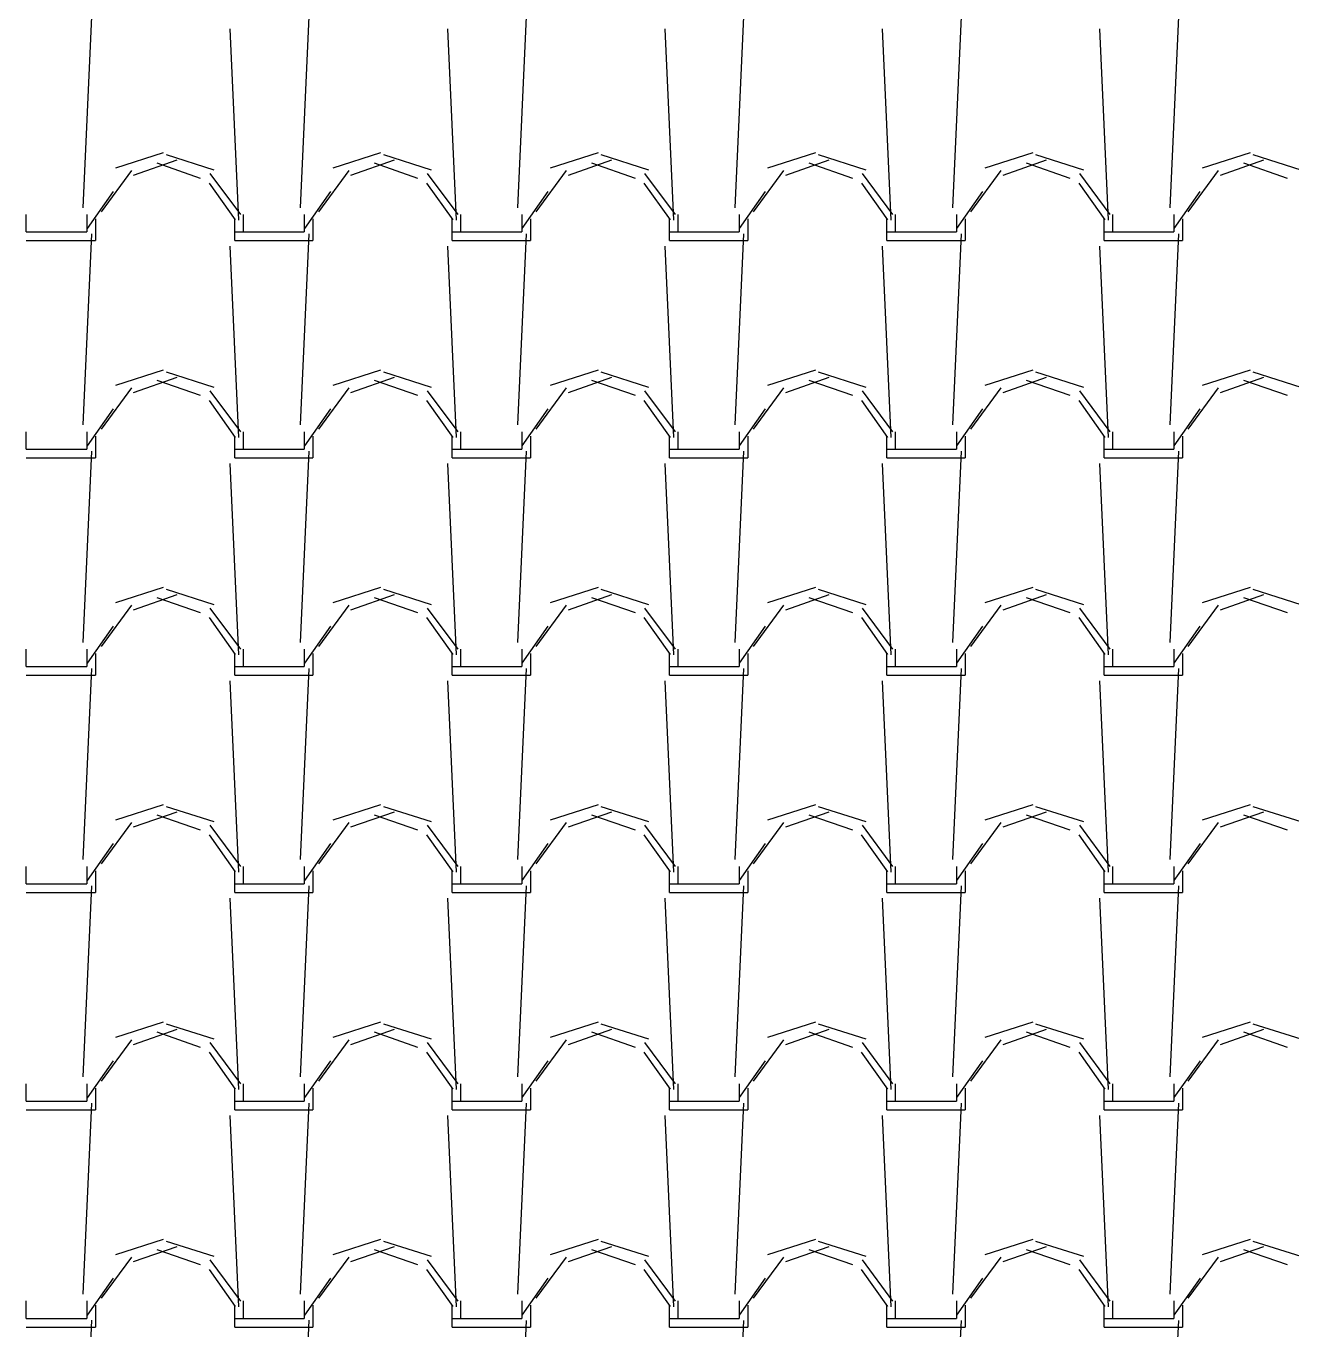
# Model space of a CAD drawing. Header units: millimetres. Extents: x 3923 to 4007, y 744 to 863.
# Drawn here: x 3938.086 to 3939.572, y 832.977 to 834.508 of the extents above; entities that cross this region are included whole.
import ezdxf

# ---------------------------------------------------------------- set-up
doc = ezdxf.new("R2010")
doc.units = ezdxf.units.MM
doc.layers.add('-HIDRO', color=8, linetype='Continuous')

msp = doc.modelspace()

# ---------------------------------------------------------------- linework, layer by layer
at = {"layer": '-HIDRO', "linetype": 'Continuous'}
for p, q in [((3938.1535, 834.2943), (3938.1637, 834.5189)), ((3938.4086, 834.2943), (3938.4188, 834.5189)), ((3938.6638, 834.2943), (3938.674, 834.5188)), ((3938.9189, 834.2943), (3938.9291, 834.5188)), ((3939.1741, 834.2943), (3939.1843, 834.5188)), ((3939.4292, 834.2943), (3939.4394, 834.5188)), ((3938.3363, 834.2797), (3938.3261, 834.5042)), ((3938.5915, 834.2797), (3938.5813, 834.5042)), ((3938.8466, 834.2797), (3938.8364, 834.5042)), ((3939.1018, 834.2797), (3939.0916, 834.5042)), ((3939.3569, 834.2797), (3939.3467, 834.5042)), ((3938.2475, 834.3586), (3938.1913, 834.3408)), ((3938.3073, 834.3385), (3938.2511, 834.3564)), ((3938.5026, 834.3586), (3938.4465, 834.3408)), ((3938.5624, 834.3385), (3938.5063, 834.3564)), ((3938.7578, 834.3586), (3938.7016, 834.3408)), ((3938.8176, 834.3385), (3938.7614, 834.3564)), ((3939.0129, 834.3586), (3938.9568, 834.3408)), ((3939.0727, 834.3385), (3939.0166, 834.3564)), ((3939.2681, 834.3586), (3939.2119, 834.3408)), ((3939.3279, 834.3385), (3939.2717, 834.3564)), ((3939.5232, 834.3586), (3939.4671, 834.3408)), ((3939.583, 834.3385), (3939.5269, 834.3564)), ((3938.2633, 834.3501), (3938.2123, 834.3322)), ((3938.2913, 834.3288), (3938.2402, 834.3467)), ((3938.5185, 834.3501), (3938.4674, 834.3322)), ((3938.5464, 834.3288), (3938.4954, 834.3467)), ((3938.7736, 834.3501), (3938.7226, 834.3322)), ((3938.8016, 834.3288), (3938.7505, 834.3467)), ((3939.0288, 834.3501), (3938.9777, 834.3322)), ((3939.0567, 834.3288), (3939.0057, 834.3467)), ((3939.2839, 834.3501), (3939.2329, 834.3322)), ((3939.3118, 834.3288), (3939.2608, 834.3467)), ((3939.5391, 834.3501), (3939.488, 834.3322)), ((3939.567, 834.3288), (3939.516, 834.3467)), ((3938.2101, 834.338), (3938.1744, 834.2895)), ((3938.3384, 834.2862), (3938.3026, 834.3346)), ((3938.4653, 834.338), (3938.4296, 834.2895)), ((3938.5935, 834.2862), (3938.5578, 834.3346)), ((3938.7204, 834.338), (3938.6847, 834.2895)), ((3938.8486, 834.2862), (3938.8129, 834.3346)), ((3938.9756, 834.338), (3938.9398, 834.2895)), ((3939.1038, 834.2862), (3939.0681, 834.3346)), ((3939.2307, 834.338), (3939.195, 834.2895)), ((3939.3589, 834.2862), (3939.3232, 834.3346)), ((3939.4859, 834.338), (3939.4501, 834.2895)), ((3938.1886, 834.3133), (3938.158, 834.2699)), ((3938.3324, 834.2799), (3938.3018, 834.3233)), ((3938.4437, 834.3133), (3938.4131, 834.2699)), ((3938.5876, 834.2799), (3938.5569, 834.3233)), ((3938.6989, 834.3133), (3938.6683, 834.2699)), ((3938.8427, 834.2799), (3938.8121, 834.3233)), ((3938.954, 834.3133), (3938.9234, 834.2699)), ((3939.0979, 834.2799), (3939.0673, 834.3233)), ((3939.2092, 834.3133), (3939.1786, 834.27)), ((3939.353, 834.2799), (3939.3224, 834.3233)), ((3939.4643, 834.3133), (3939.4337, 834.27)), ((3938.0864, 834.266), (3938.0864, 834.2864)), ((3938.1579, 834.2864), (3938.1579, 834.266)), ((3938.1681, 834.2813), (3938.1681, 834.2558)), ((3938.3314, 834.2558), (3938.3314, 834.2813)), ((3938.3416, 834.266), (3938.3416, 834.2864)), ((3938.413, 834.2864), (3938.413, 834.266)), ((3938.4232, 834.2813), (3938.4232, 834.2558)), ((3938.5865, 834.2558), (3938.5865, 834.2813)), ((3938.5967, 834.266), (3938.5967, 834.2864)), ((3938.6682, 834.2864), (3938.6682, 834.266)), ((3938.6784, 834.2813), (3938.6784, 834.2558)), ((3938.8417, 834.2558), (3938.8417, 834.2813)), ((3938.8519, 834.266), (3938.8519, 834.2864)), ((3938.9233, 834.2864), (3938.9233, 834.266)), ((3938.9335, 834.2813), (3938.9335, 834.2558)), ((3939.0968, 834.2558), (3939.0968, 834.2813)), ((3939.107, 834.266), (3939.107, 834.2864)), ((3939.1785, 834.2864), (3939.1785, 834.266)), ((3939.1887, 834.2813), (3939.1887, 834.2558)), ((3939.352, 834.2558), (3939.352, 834.2813)), ((3939.3622, 834.266), (3939.3622, 834.2864)), ((3939.4336, 834.2864), (3939.4336, 834.266)), ((3939.4438, 834.2813), (3939.4438, 834.2558)), ((3938.0864, 834.266), (3938.1579, 834.266)), ((3938.3314, 834.266), (3938.3416, 834.266)), ((3938.3416, 834.266), (3938.413, 834.266)), ((3938.5865, 834.266), (3938.5967, 834.266)), ((3938.5967, 834.266), (3938.6682, 834.266)), ((3938.8417, 834.266), (3938.8519, 834.266)), ((3938.8519, 834.266), (3938.9233, 834.266)), ((3939.0968, 834.266), (3939.107, 834.266)), ((3939.107, 834.266), (3939.1785, 834.266)), ((3939.352, 834.266), (3939.3622, 834.266)), ((3939.3622, 834.266), (3939.4336, 834.266)), ((3938.0864, 834.2558), (3938.1681, 834.2558)), ((3938.1535, 834.0392), (3938.1637, 834.2637)), ((3938.3363, 834.0245), (3938.3261, 834.2491)), ((3938.3314, 834.2558), (3938.3416, 834.2558)), ((3938.3416, 834.2558), (3938.4232, 834.2558)), ((3938.4086, 834.0392), (3938.4188, 834.2637)), ((3938.5915, 834.0245), (3938.5813, 834.2491)), ((3938.5865, 834.2558), (3938.5967, 834.2558)), ((3938.5967, 834.2558), (3938.6784, 834.2558)), ((3938.6638, 834.0392), (3938.674, 834.2637)), ((3938.8466, 834.0245), (3938.8364, 834.2491)), ((3938.8417, 834.2558), (3938.8519, 834.2558)), ((3938.8519, 834.2558), (3938.9335, 834.2558)), ((3938.9189, 834.0392), (3938.9291, 834.2637)), ((3939.1018, 834.0245), (3939.0916, 834.2491)), ((3939.0968, 834.2558), (3939.107, 834.2558)), ((3939.107, 834.2558), (3939.1887, 834.2558)), ((3939.1741, 834.0392), (3939.1843, 834.2637)), ((3939.3569, 834.0245), (3939.3467, 834.2491)), ((3939.352, 834.2558), (3939.3622, 834.2558)), ((3939.3622, 834.2558), (3939.4438, 834.2558)), ((3939.4292, 834.0392), (3939.4394, 834.2637)), ((3938.2475, 834.1035), (3938.1913, 834.0856)), ((3938.3073, 834.0834), (3938.2511, 834.1012)), ((3938.5026, 834.1035), (3938.4465, 834.0856)), ((3938.5624, 834.0834), (3938.5063, 834.1012)), ((3938.7578, 834.1035), (3938.7016, 834.0856)), ((3938.8176, 834.0834), (3938.7614, 834.1012)), ((3939.0129, 834.1035), (3938.9568, 834.0856)), ((3939.0727, 834.0834), (3939.0166, 834.1012)), ((3939.2681, 834.1035), (3939.2119, 834.0856)), ((3939.3279, 834.0834), (3939.2717, 834.1012)), ((3939.5232, 834.1035), (3939.4671, 834.0856)), ((3939.583, 834.0834), (3939.5269, 834.1012)), ((3938.2101, 834.0829), (3938.1744, 834.0344)), ((3938.2633, 834.0949), (3938.2123, 834.0771)), ((3938.2913, 834.0737), (3938.2402, 834.0915)), ((3938.4653, 834.0829), (3938.4296, 834.0344)), ((3938.5185, 834.0949), (3938.4674, 834.0771)), ((3938.5464, 834.0737), (3938.4954, 834.0915)), ((3938.7204, 834.0829), (3938.6847, 834.0344)), ((3938.7736, 834.0949), (3938.7226, 834.0771)), ((3938.8016, 834.0737), (3938.7505, 834.0915)), ((3938.9756, 834.0829), (3938.9398, 834.0344)), ((3939.0288, 834.0949), (3938.9777, 834.0771)), ((3939.0567, 834.0737), (3939.0057, 834.0915)), ((3939.2307, 834.0829), (3939.195, 834.0344)), ((3939.2839, 834.0949), (3939.2329, 834.0771)), ((3939.3119, 834.0737), (3939.2608, 834.0915)), ((3939.4859, 834.0829), (3939.4501, 834.0344)), ((3939.5391, 834.0949), (3939.488, 834.0771)), ((3939.567, 834.0737), (3939.516, 834.0915)), ((3938.3324, 834.0247), (3938.3018, 834.0681)), ((3938.3384, 834.031), (3938.3026, 834.0795)), ((3938.5876, 834.0247), (3938.5569, 834.0681)), ((3938.5935, 834.031), (3938.5578, 834.0795)), ((3938.8427, 834.0247), (3938.8121, 834.0681)), ((3938.8486, 834.031), (3938.8129, 834.0795)), ((3939.0979, 834.0247), (3939.0673, 834.0681)), ((3939.1038, 834.031), (3939.0681, 834.0795)), ((3939.353, 834.0247), (3939.3224, 834.0681)), ((3939.3589, 834.031), (3939.3232, 834.0795)), ((3938.1886, 834.0582), (3938.158, 834.0148)), ((3938.4437, 834.0582), (3938.4131, 834.0148)), ((3938.6989, 834.0582), (3938.6683, 834.0148)), ((3938.954, 834.0582), (3938.9234, 834.0148)), ((3939.2092, 834.0582), (3939.1786, 834.0148)), ((3939.4643, 834.0582), (3939.4337, 834.0148)), ((3938.0864, 834.0108), (3938.0864, 834.0313)), ((3938.1579, 834.0313), (3938.1579, 834.0108)), ((3938.1681, 834.0262), (3938.1681, 834.0006)), ((3938.3314, 834.0006), (3938.3314, 834.0262)), ((3938.3416, 834.0108), (3938.3416, 834.0313)), ((3938.413, 834.0313), (3938.413, 834.0108)), ((3938.4232, 834.0262), (3938.4232, 834.0006)), ((3938.5865, 834.0006), (3938.5865, 834.0262)), ((3938.5967, 834.0108), (3938.5967, 834.0313)), ((3938.6682, 834.0313), (3938.6682, 834.0108)), ((3938.6784, 834.0262), (3938.6784, 834.0006)), ((3938.8417, 834.0006), (3938.8417, 834.0262)), ((3938.8519, 834.0108), (3938.8519, 834.0313)), ((3938.9233, 834.0313), (3938.9233, 834.0108)), ((3938.9335, 834.0262), (3938.9335, 834.0006)), ((3939.0968, 834.0006), (3939.0968, 834.0262)), ((3939.107, 834.0108), (3939.107, 834.0313)), ((3939.1785, 834.0313), (3939.1785, 834.0108)), ((3939.1887, 834.0262), (3939.1887, 834.0006)), ((3939.352, 834.0006), (3939.352, 834.0262)), ((3939.3622, 834.0108), (3939.3622, 834.0313)), ((3939.4336, 834.0313), (3939.4336, 834.0108)), ((3939.4438, 834.0262), (3939.4438, 834.0006)), ((3938.0864, 834.0108), (3938.1579, 834.0108)), ((3938.1535, 833.784), (3938.1637, 834.0086)), ((3938.3314, 834.0108), (3938.3416, 834.0108)), ((3938.3416, 834.0108), (3938.413, 834.0108)), ((3938.4086, 833.784), (3938.4188, 834.0086)), ((3938.5865, 834.0108), (3938.5967, 834.0108)), ((3938.5967, 834.0108), (3938.6682, 834.0108)), ((3938.6638, 833.784), (3938.674, 834.0085)), ((3938.8417, 834.0108), (3938.8519, 834.0108)), ((3938.8519, 834.0108), (3938.9233, 834.0108)), ((3938.9189, 833.784), (3938.9291, 834.0085)), ((3939.0968, 834.0108), (3939.107, 834.0108)), ((3939.107, 834.0108), (3939.1785, 834.0108)), ((3939.1741, 833.784), (3939.1843, 834.0085)), ((3939.352, 834.0108), (3939.3622, 834.0108)), ((3939.3622, 834.0108), (3939.4336, 834.0108)), ((3939.4292, 833.784), (3939.4394, 834.0085)), ((3938.0864, 834.0006), (3938.1681, 834.0006)), ((3938.3363, 833.7694), (3938.3261, 833.9939)), ((3938.3314, 834.0006), (3938.3416, 834.0006)), ((3938.3416, 834.0006), (3938.4232, 834.0006)), ((3938.5915, 833.7694), (3938.5813, 833.9939)), ((3938.5865, 834.0006), (3938.5967, 834.0006)), ((3938.5967, 834.0006), (3938.6784, 834.0006)), ((3938.8466, 833.7694), (3938.8364, 833.9939)), ((3938.8417, 834.0006), (3938.8519, 834.0006)), ((3938.8519, 834.0006), (3938.9335, 834.0006)), ((3939.1018, 833.7694), (3939.0916, 833.9939)), ((3939.0968, 834.0006), (3939.107, 834.0006)), ((3939.107, 834.0006), (3939.1887, 834.0006)), ((3939.3569, 833.7694), (3939.3467, 833.9939)), ((3939.352, 834.0006), (3939.3622, 834.0006)), ((3939.3622, 834.0006), (3939.4438, 834.0006)), ((3938.2475, 833.8483), (3938.1913, 833.8305)), ((3938.2633, 833.8398), (3938.2123, 833.8219)), ((3938.2913, 833.8185), (3938.2402, 833.8364)), ((3938.3073, 833.8282), (3938.2511, 833.8461)), ((3938.5026, 833.8483), (3938.4465, 833.8305)), ((3938.5185, 833.8398), (3938.4674, 833.8219)), ((3938.5464, 833.8185), (3938.4954, 833.8364)), ((3938.5624, 833.8282), (3938.5063, 833.8461)), ((3938.7578, 833.8483), (3938.7016, 833.8305)), ((3938.7736, 833.8398), (3938.7226, 833.8219)), ((3938.8016, 833.8185), (3938.7505, 833.8364)), ((3938.8176, 833.8282), (3938.7614, 833.8461)), ((3939.0129, 833.8483), (3938.9568, 833.8305)), ((3939.0288, 833.8398), (3938.9777, 833.8219)), ((3939.0567, 833.8185), (3939.0057, 833.8364)), ((3939.0727, 833.8282), (3939.0166, 833.8461)), ((3939.2681, 833.8483), (3939.2119, 833.8305)), ((3939.2839, 833.8398), (3939.2329, 833.8219)), ((3939.3119, 833.8185), (3939.2608, 833.8364)), ((3939.3279, 833.8282), (3939.2717, 833.8461)), ((3939.5232, 833.8483), (3939.4671, 833.8305)), ((3939.5391, 833.8398), (3939.488, 833.8219)), ((3939.567, 833.8185), (3939.516, 833.8364)), ((3939.583, 833.8282), (3939.5269, 833.8461)), ((3938.2101, 833.8277), (3938.1744, 833.7792)), ((3938.3384, 833.7759), (3938.3026, 833.8243)), ((3938.4653, 833.8277), (3938.4295, 833.7792)), ((3938.5935, 833.7759), (3938.5578, 833.8243)), ((3938.7204, 833.8277), (3938.6847, 833.7792)), ((3938.8487, 833.7759), (3938.8129, 833.8243)), ((3938.9756, 833.8277), (3938.9398, 833.7792)), ((3939.1038, 833.7759), (3939.0681, 833.8243)), ((3939.2307, 833.8277), (3939.195, 833.7792)), ((3939.3589, 833.7759), (3939.3232, 833.8243)), ((3939.4859, 833.8277), (3939.4501, 833.7792)), ((3938.3324, 833.7696), (3938.3018, 833.813)), ((3938.5876, 833.7696), (3938.5569, 833.813)), ((3938.8427, 833.7696), (3938.8121, 833.813)), ((3939.0979, 833.7696), (3939.0673, 833.813)), ((3939.353, 833.7696), (3939.3224, 833.813)), ((3938.1886, 833.803), (3938.158, 833.7596)), ((3938.4437, 833.803), (3938.4131, 833.7596)), ((3938.6989, 833.803), (3938.6683, 833.7597)), ((3938.954, 833.803), (3938.9234, 833.7597)), ((3939.2092, 833.803), (3939.1786, 833.7597)), ((3939.4643, 833.803), (3939.4337, 833.7597)), ((3938.0864, 833.7557), (3938.0864, 833.7761)), ((3938.1579, 833.7761), (3938.1579, 833.7557)), ((3938.3416, 833.7557), (3938.3416, 833.7761)), ((3938.413, 833.7761), (3938.413, 833.7557)), ((3938.5967, 833.7557), (3938.5967, 833.7761)), ((3938.6682, 833.7761), (3938.6682, 833.7557)), ((3938.8519, 833.7557), (3938.8519, 833.7761)), ((3938.9233, 833.7761), (3938.9233, 833.7557)), ((3939.107, 833.7557), (3939.107, 833.7761)), ((3939.1785, 833.7761), (3939.1785, 833.7557)), ((3939.3622, 833.7557), (3939.3622, 833.7761)), ((3939.4336, 833.7761), (3939.4336, 833.7557)), ((3938.1681, 833.771), (3938.1681, 833.7455)), ((3938.3314, 833.7455), (3938.3314, 833.771)), ((3938.4232, 833.771), (3938.4232, 833.7455)), ((3938.5865, 833.7455), (3938.5865, 833.771)), ((3938.6784, 833.771), (3938.6784, 833.7455)), ((3938.8417, 833.7455), (3938.8417, 833.771)), ((3938.9335, 833.771), (3938.9335, 833.7455)), ((3939.0968, 833.7455), (3939.0968, 833.771)), ((3939.1887, 833.771), (3939.1887, 833.7455)), ((3939.352, 833.7455), (3939.352, 833.771)), ((3939.4438, 833.771), (3939.4438, 833.7455)), ((3938.0864, 833.7557), (3938.1579, 833.7557)), ((3938.0864, 833.7455), (3938.1681, 833.7455)), ((3938.1535, 833.5289), (3938.1637, 833.7534)), ((3938.3314, 833.7557), (3938.3416, 833.7557)), ((3938.3314, 833.7455), (3938.3416, 833.7455)), ((3938.3416, 833.7557), (3938.413, 833.7557)), ((3938.3416, 833.7455), (3938.4232, 833.7455)), ((3938.4086, 833.5289), (3938.4188, 833.7534)), ((3938.5865, 833.7557), (3938.5967, 833.7557)), ((3938.5865, 833.7455), (3938.5967, 833.7455)), ((3938.5967, 833.7557), (3938.6682, 833.7557)), ((3938.5967, 833.7455), (3938.6784, 833.7455)), ((3938.6638, 833.5289), (3938.674, 833.7534)), ((3938.8417, 833.7557), (3938.8519, 833.7557)), ((3938.8417, 833.7455), (3938.8519, 833.7455)), ((3938.8519, 833.7557), (3938.9233, 833.7557)), ((3938.8519, 833.7455), (3938.9335, 833.7455)), ((3938.9189, 833.5289), (3938.9291, 833.7534)), ((3939.0968, 833.7557), (3939.107, 833.7557)), ((3939.0968, 833.7455), (3939.107, 833.7455)), ((3939.107, 833.7557), (3939.1785, 833.7557)), ((3939.107, 833.7455), (3939.1887, 833.7455)), ((3939.1741, 833.5289), (3939.1843, 833.7534)), ((3939.352, 833.7557), (3939.3622, 833.7557)), ((3939.352, 833.7455), (3939.3622, 833.7455)), ((3939.3622, 833.7557), (3939.4336, 833.7557)), ((3939.3622, 833.7455), (3939.4438, 833.7455)), ((3939.4292, 833.5289), (3939.4394, 833.7534)), ((3938.3363, 833.5142), (3938.3261, 833.7388)), ((3938.5915, 833.5142), (3938.5813, 833.7388)), ((3938.8466, 833.5142), (3938.8364, 833.7388)), ((3939.1018, 833.5142), (3939.0916, 833.7388)), ((3939.3569, 833.5142), (3939.3467, 833.7388)), ((3938.2475, 833.5932), (3938.1913, 833.5753)), ((3938.3073, 833.5731), (3938.2511, 833.5909)), ((3938.5026, 833.5932), (3938.4465, 833.5753)), ((3938.5624, 833.5731), (3938.5063, 833.5909)), ((3938.7578, 833.5932), (3938.7016, 833.5753)), ((3938.8176, 833.5731), (3938.7614, 833.5909)), ((3939.0129, 833.5932), (3938.9568, 833.5753)), ((3939.0727, 833.5731), (3939.0166, 833.5909)), ((3939.2681, 833.5932), (3939.2119, 833.5753)), ((3939.3279, 833.5731), (3939.2717, 833.5909)), ((3939.5232, 833.5932), (3939.4671, 833.5753)), ((3939.583, 833.5731), (3939.5269, 833.5909)), ((3938.2633, 833.5846), (3938.2123, 833.5668)), ((3938.2913, 833.5634), (3938.2402, 833.5812)), ((3938.5185, 833.5846), (3938.4674, 833.5668)), ((3938.5464, 833.5634), (3938.4954, 833.5812)), ((3938.7736, 833.5846), (3938.7226, 833.5668)), ((3938.8016, 833.5634), (3938.7505, 833.5812)), ((3939.0288, 833.5846), (3938.9777, 833.5668)), ((3939.0567, 833.5634), (3939.0057, 833.5812)), ((3939.2839, 833.5846), (3939.2329, 833.5668)), ((3939.3119, 833.5634), (3939.2608, 833.5812)), ((3939.5391, 833.5846), (3939.488, 833.5668)), ((3939.567, 833.5634), (3939.516, 833.5812)), ((3938.2101, 833.5726), (3938.1744, 833.5241)), ((3938.3384, 833.5207), (3938.3026, 833.5692)), ((3938.4653, 833.5726), (3938.4295, 833.5241)), ((3938.5935, 833.5207), (3938.5578, 833.5692)), ((3938.7204, 833.5726), (3938.6847, 833.5241)), ((3938.8487, 833.5207), (3938.8129, 833.5692)), ((3938.9756, 833.5726), (3938.9398, 833.5241)), ((3939.1038, 833.5207), (3939.0681, 833.5692)), ((3939.2307, 833.5726), (3939.195, 833.5241)), ((3939.3589, 833.5207), (3939.3232, 833.5692)), ((3939.4859, 833.5726), (3939.4501, 833.5241)), ((3938.1886, 833.5479), (3938.158, 833.5045)), ((3938.3324, 833.5144), (3938.3018, 833.5578)), ((3938.4437, 833.5479), (3938.4131, 833.5045)), ((3938.5876, 833.5144), (3938.5569, 833.5578)), ((3938.6989, 833.5479), (3938.6683, 833.5045)), ((3938.8427, 833.5144), (3938.8121, 833.5578)), ((3938.954, 833.5479), (3938.9234, 833.5045)), ((3939.0979, 833.5144), (3939.0672, 833.5578)), ((3939.2092, 833.5479), (3939.1786, 833.5045)), ((3939.353, 833.5144), (3939.3224, 833.5578)), ((3939.4644, 833.5479), (3939.4337, 833.5045)), ((3938.0864, 833.5005), (3938.0864, 833.521)), ((3938.1579, 833.521), (3938.1579, 833.5005)), ((3938.1681, 833.5159), (3938.1681, 833.4903)), ((3938.3314, 833.4903), (3938.3314, 833.5159)), ((3938.3416, 833.5005), (3938.3416, 833.521)), ((3938.413, 833.521), (3938.413, 833.5005)), ((3938.4232, 833.5159), (3938.4232, 833.4903)), ((3938.5865, 833.4903), (3938.5865, 833.5159)), ((3938.5967, 833.5005), (3938.5967, 833.521)), ((3938.6682, 833.521), (3938.6682, 833.5005)), ((3938.6784, 833.5159), (3938.6784, 833.4903)), ((3938.8417, 833.4903), (3938.8417, 833.5159)), ((3938.8519, 833.5005), (3938.8519, 833.521)), ((3938.9233, 833.521), (3938.9233, 833.5005)), ((3938.9335, 833.5159), (3938.9335, 833.4903)), ((3939.0968, 833.4903), (3939.0968, 833.5159)), ((3939.107, 833.5005), (3939.107, 833.521)), ((3939.1785, 833.521), (3939.1785, 833.5005)), ((3939.1887, 833.5159), (3939.1887, 833.4903)), ((3939.352, 833.4903), (3939.352, 833.5159)), ((3939.3622, 833.5005), (3939.3622, 833.521)), ((3939.4336, 833.521), (3939.4336, 833.5005)), ((3939.4438, 833.5159), (3939.4438, 833.4903)), ((3938.0864, 833.5005), (3938.1579, 833.5005)), ((3938.3314, 833.5005), (3938.3416, 833.5005)), ((3938.3416, 833.5005), (3938.413, 833.5005)), ((3938.5865, 833.5005), (3938.5967, 833.5005)), ((3938.5967, 833.5005), (3938.6682, 833.5005)), ((3938.8417, 833.5005), (3938.8519, 833.5005)), ((3938.8519, 833.5005), (3938.9233, 833.5005)), ((3939.0968, 833.5005), (3939.107, 833.5005)), ((3939.107, 833.5005), (3939.1785, 833.5005)), ((3939.352, 833.5005), (3939.3622, 833.5005)), ((3939.3622, 833.5005), (3939.4336, 833.5005)), ((3938.0864, 833.4903), (3938.1681, 833.4903)), ((3938.1535, 833.2737), (3938.1637, 833.4983)), ((3938.3363, 833.2591), (3938.3261, 833.4836)), ((3938.3314, 833.4903), (3938.3416, 833.4903)), ((3938.3416, 833.4903), (3938.4232, 833.4903)), ((3938.4086, 833.2737), (3938.4188, 833.4983)), ((3938.5915, 833.2591), (3938.5813, 833.4836)), ((3938.5865, 833.4903), (3938.5967, 833.4903)), ((3938.5967, 833.4903), (3938.6784, 833.4903)), ((3938.6638, 833.2737), (3938.674, 833.4982)), ((3938.8466, 833.2591), (3938.8364, 833.4836)), ((3938.8417, 833.4903), (3938.8519, 833.4903)), ((3938.8519, 833.4903), (3938.9335, 833.4903)), ((3938.9189, 833.2737), (3938.9291, 833.4982)), ((3939.1018, 833.2591), (3939.0916, 833.4836)), ((3939.0968, 833.4903), (3939.107, 833.4903)), ((3939.107, 833.4903), (3939.1887, 833.4903)), ((3939.1741, 833.2737), (3939.1843, 833.4982)), ((3939.3569, 833.2591), (3939.3467, 833.4836)), ((3939.352, 833.4903), (3939.3622, 833.4903)), ((3939.3622, 833.4903), (3939.4438, 833.4903)), ((3939.4292, 833.2737), (3939.4394, 833.4982)), ((3938.2475, 833.338), (3938.1913, 833.3201)), ((3938.3073, 833.3179), (3938.2511, 833.3358)), ((3938.5026, 833.338), (3938.4465, 833.3201)), ((3938.5624, 833.3179), (3938.5063, 833.3358)), ((3938.7578, 833.338), (3938.7016, 833.3201)), ((3938.8176, 833.3179), (3938.7614, 833.3358)), ((3939.0129, 833.338), (3938.9568, 833.3201)), ((3939.0727, 833.3179), (3939.0166, 833.3358)), ((3939.2681, 833.338), (3939.2119, 833.3201)), ((3939.3279, 833.3179), (3939.2717, 833.3358)), ((3939.5232, 833.338), (3939.4671, 833.3201)), ((3939.583, 833.3179), (3939.5269, 833.3358)), ((3938.2101, 833.3174), (3938.1744, 833.2689)), ((3938.2633, 833.3295), (3938.2123, 833.3116)), ((3938.2913, 833.3082), (3938.2402, 833.3261)), ((3938.4653, 833.3174), (3938.4295, 833.2689)), ((3938.5185, 833.3295), (3938.4674, 833.3116)), ((3938.5464, 833.3082), (3938.4954, 833.3261)), ((3938.7204, 833.3174), (3938.6847, 833.2689)), ((3938.7736, 833.3295), (3938.7226, 833.3116)), ((3938.8016, 833.3082), (3938.7505, 833.3261)), ((3938.9756, 833.3174), (3938.9398, 833.2689)), ((3939.0288, 833.3295), (3938.9777, 833.3116)), ((3939.0567, 833.3082), (3939.0057, 833.3261)), ((3939.2307, 833.3174), (3939.195, 833.2689)), ((3939.2839, 833.3295), (3939.2329, 833.3116)), ((3939.3119, 833.3082), (3939.2608, 833.3261)), ((3939.4859, 833.3174), (3939.4501, 833.2689)), ((3939.5391, 833.3295), (3939.488, 833.3116)), ((3939.567, 833.3082), (3939.516, 833.3261)), ((3938.3324, 833.2593), (3938.3018, 833.3027)), ((3938.3384, 833.2656), (3938.3026, 833.314)), ((3938.5876, 833.2593), (3938.5569, 833.3027)), ((3938.5935, 833.2656), (3938.5578, 833.314)), ((3938.8427, 833.2593), (3938.8121, 833.3027)), ((3938.8487, 833.2656), (3938.8129, 833.314)), ((3939.0979, 833.2593), (3939.0672, 833.3027)), ((3939.1038, 833.2656), (3939.0681, 833.314)), ((3939.353, 833.2593), (3939.3224, 833.3027)), ((3939.359, 833.2656), (3939.3232, 833.314)), ((3938.1886, 833.2927), (3938.158, 833.2493)), ((3938.4437, 833.2927), (3938.4131, 833.2494)), ((3938.6989, 833.2927), (3938.6683, 833.2494)), ((3938.954, 833.2927), (3938.9234, 833.2494)), ((3939.2092, 833.2927), (3939.1786, 833.2494)), ((3939.4644, 833.2927), (3939.4337, 833.2494)), ((3938.0864, 833.2454), (3938.0864, 833.2658)), ((3938.1579, 833.2658), (3938.1579, 833.2454)), ((3938.1681, 833.2607), (3938.1681, 833.2352)), ((3938.3314, 833.2352), (3938.3314, 833.2607)), ((3938.3416, 833.2454), (3938.3416, 833.2658)), ((3938.413, 833.2658), (3938.413, 833.2454)), ((3938.4232, 833.2607), (3938.4232, 833.2352)), ((3938.5865, 833.2352), (3938.5865, 833.2607)), ((3938.5967, 833.2454), (3938.5967, 833.2658)), ((3938.6682, 833.2658), (3938.6682, 833.2454)), ((3938.6784, 833.2607), (3938.6784, 833.2352)), ((3938.8417, 833.2352), (3938.8417, 833.2607)), ((3938.8519, 833.2454), (3938.8519, 833.2658)), ((3938.9233, 833.2658), (3938.9233, 833.2454)), ((3938.9335, 833.2607), (3938.9335, 833.2352)), ((3939.0968, 833.2352), (3939.0968, 833.2607)), ((3939.107, 833.2454), (3939.107, 833.2658)), ((3939.1785, 833.2658), (3939.1785, 833.2454)), ((3939.1887, 833.2607), (3939.1887, 833.2352)), ((3939.352, 833.2352), (3939.352, 833.2607)), ((3939.3622, 833.2454), (3939.3622, 833.2658)), ((3939.4336, 833.2658), (3939.4336, 833.2454)), ((3939.4438, 833.2607), (3939.4438, 833.2352)), ((3938.0864, 833.2454), (3938.1579, 833.2454)), ((3938.1535, 833.0186), (3938.1637, 833.2431)), ((3938.3314, 833.2454), (3938.3416, 833.2454)), ((3938.3416, 833.2454), (3938.413, 833.2454)), ((3938.4086, 833.0186), (3938.4188, 833.2431)), ((3938.5865, 833.2454), (3938.5967, 833.2454)), ((3938.5967, 833.2454), (3938.6682, 833.2454)), ((3938.6638, 833.0186), (3938.674, 833.2431)), ((3938.8417, 833.2454), (3938.8519, 833.2454)), ((3938.8519, 833.2454), (3938.9233, 833.2454)), ((3938.9189, 833.0186), (3938.9291, 833.2431)), ((3939.0968, 833.2454), (3939.107, 833.2454)), ((3939.107, 833.2454), (3939.1785, 833.2454)), ((3939.1741, 833.0186), (3939.1843, 833.2431)), ((3939.352, 833.2454), (3939.3622, 833.2454)), ((3939.3622, 833.2454), (3939.4336, 833.2454)), ((3939.4292, 833.0186), (3939.4394, 833.2431)), ((3938.0864, 833.2352), (3938.1681, 833.2352)), ((3938.3363, 833.0039), (3938.3261, 833.2285)), ((3938.3314, 833.2352), (3938.3416, 833.2352)), ((3938.3416, 833.2352), (3938.4232, 833.2352)), ((3938.5915, 833.0039), (3938.5813, 833.2285)), ((3938.5865, 833.2352), (3938.5967, 833.2352)), ((3938.5967, 833.2352), (3938.6784, 833.2352)), ((3938.8466, 833.0039), (3938.8364, 833.2285)), ((3938.8417, 833.2352), (3938.8519, 833.2352)), ((3938.8519, 833.2352), (3938.9335, 833.2352)), ((3939.1018, 833.0039), (3939.0916, 833.2285)), ((3939.0968, 833.2352), (3939.107, 833.2352)), ((3939.107, 833.2352), (3939.1887, 833.2352)), ((3939.3569, 833.0039), (3939.3467, 833.2285)), ((3939.352, 833.2352), (3939.3622, 833.2352)), ((3939.3622, 833.2352), (3939.4438, 833.2352)), ((3938.2475, 833.0829), (3938.1913, 833.065)), ((3938.2633, 833.0743), (3938.2123, 833.0565)), ((3938.2913, 833.0531), (3938.2402, 833.0709)), ((3938.3073, 833.0627), (3938.2511, 833.0806)), ((3938.5026, 833.0829), (3938.4465, 833.065)), ((3938.5185, 833.0743), (3938.4674, 833.0565)), ((3938.5464, 833.0531), (3938.4954, 833.0709)), ((3938.5624, 833.0627), (3938.5063, 833.0806)), ((3938.7578, 833.0829), (3938.7016, 833.065)), ((3938.7736, 833.0743), (3938.7226, 833.0565)), ((3938.8016, 833.0531), (3938.7505, 833.0709)), ((3938.8176, 833.0627), (3938.7614, 833.0806)), ((3939.0129, 833.0829), (3938.9568, 833.065)), ((3939.0288, 833.0743), (3938.9777, 833.0565)), ((3939.0567, 833.0531), (3939.0057, 833.0709)), ((3939.0727, 833.0627), (3939.0166, 833.0806)), ((3939.2681, 833.0829), (3939.2119, 833.065)), ((3939.2839, 833.0743), (3939.2329, 833.0565)), ((3939.3119, 833.0531), (3939.2608, 833.0709)), ((3939.3279, 833.0627), (3939.2717, 833.0806)), ((3939.5232, 833.0829), (3939.4671, 833.065)), ((3939.539, 833.0743), (3939.488, 833.0565)), ((3939.567, 833.0531), (3939.516, 833.0709)), ((3939.583, 833.0627), (3939.5269, 833.0806)), ((3938.2101, 833.0623), (3938.1744, 833.0138)), ((3938.3384, 833.0104), (3938.3026, 833.0589)), ((3938.4653, 833.0623), (3938.4295, 833.0138)), ((3938.5935, 833.0104), (3938.5578, 833.0589)), ((3938.7204, 833.0623), (3938.6847, 833.0138)), ((3938.8487, 833.0104), (3938.8129, 833.0589)), ((3938.9756, 833.0623), (3938.9398, 833.0138)), ((3939.1038, 833.0104), (3939.0681, 833.0589)), ((3939.2307, 833.0623), (3939.195, 833.0138)), ((3939.359, 833.0104), (3939.3232, 833.0589)), ((3939.4859, 833.0623), (3939.4501, 833.0138)), ((3938.3324, 833.0041), (3938.3018, 833.0475)), ((3938.5876, 833.0041), (3938.5569, 833.0475)), ((3938.8427, 833.0041), (3938.8121, 833.0475)), ((3939.0979, 833.0041), (3939.0672, 833.0475)), ((3939.353, 833.0041), (3939.3224, 833.0475)), ((3938.1886, 833.0376), (3938.158, 832.9942)), ((3938.4437, 833.0376), (3938.4131, 832.9942)), ((3938.6989, 833.0376), (3938.6683, 832.9942)), ((3938.954, 833.0376), (3938.9234, 832.9942)), ((3939.2092, 833.0376), (3939.1786, 832.9942)), ((3939.4644, 833.0376), (3939.4337, 832.9942)), ((3938.0864, 832.9902), (3938.0864, 833.0107)), ((3938.1579, 833.0107), (3938.1579, 832.9902)), ((3938.3416, 832.9902), (3938.3416, 833.0107)), ((3938.413, 833.0107), (3938.413, 832.9902)), ((3938.5967, 832.9902), (3938.5967, 833.0107)), ((3938.6682, 833.0107), (3938.6682, 832.9902)), ((3938.8519, 832.9902), (3938.8519, 833.0107)), ((3938.9233, 833.0107), (3938.9233, 832.9902)), ((3939.107, 832.9902), (3939.107, 833.0107)), ((3939.1785, 833.0107), (3939.1785, 832.9902)), ((3939.3622, 832.9902), (3939.3622, 833.0107)), ((3939.4336, 833.0107), (3939.4336, 832.9902)), ((3938.1681, 833.0056), (3938.1681, 832.98)), ((3938.3314, 832.98), (3938.3314, 833.0056)), ((3938.4232, 833.0056), (3938.4232, 832.98)), ((3938.5865, 832.98), (3938.5865, 833.0056)), ((3938.6784, 833.0056), (3938.6784, 832.98)), ((3938.8417, 832.98), (3938.8417, 833.0056)), ((3938.9335, 833.0056), (3938.9335, 832.98)), ((3939.0968, 832.98), (3939.0968, 833.0056)), ((3939.1887, 833.0056), (3939.1887, 832.98)), ((3939.352, 832.98), (3939.352, 833.0056)), ((3939.4438, 833.0056), (3939.4438, 832.98)), ((3938.0864, 832.9902), (3938.1579, 832.9902)), ((3938.0864, 832.98), (3938.1681, 832.98)), ((3938.1535, 832.7634), (3938.1637, 832.988)), ((3938.3314, 832.9902), (3938.3416, 832.9902)), ((3938.3314, 832.98), (3938.3416, 832.98)), ((3938.3416, 832.9902), (3938.413, 832.9902)), ((3938.3416, 832.98), (3938.4232, 832.98)), ((3938.4086, 832.7634), (3938.4188, 832.988)), ((3938.5865, 832.9902), (3938.5967, 832.9902)), ((3938.5865, 832.98), (3938.5967, 832.98)), ((3938.5967, 832.9902), (3938.6682, 832.9902)), ((3938.5967, 832.98), (3938.6784, 832.98)), ((3938.6638, 832.7634), (3938.674, 832.9879)), ((3938.8417, 832.9902), (3938.8519, 832.9902)), ((3938.8417, 832.98), (3938.8519, 832.98)), ((3938.8519, 832.9902), (3938.9233, 832.9902)), ((3938.8519, 832.98), (3938.9335, 832.98)), ((3938.9189, 832.7634), (3938.9291, 832.9879)), ((3939.0968, 832.9902), (3939.107, 832.9902)), ((3939.0968, 832.98), (3939.107, 832.98)), ((3939.107, 832.9902), (3939.1785, 832.9902)), ((3939.107, 832.98), (3939.1887, 832.98)), ((3939.1741, 832.7634), (3939.1843, 832.9879)), ((3939.352, 832.9902), (3939.3622, 832.9902)), ((3939.352, 832.98), (3939.3622, 832.98)), ((3939.3622, 832.9902), (3939.4336, 832.9902)), ((3939.3622, 832.98), (3939.4438, 832.98)), ((3939.4292, 832.7634), (3939.4394, 832.9879))]:
    msp.add_line(p, q, dxfattribs=at)

doc.saveas('drawing.dxf')
